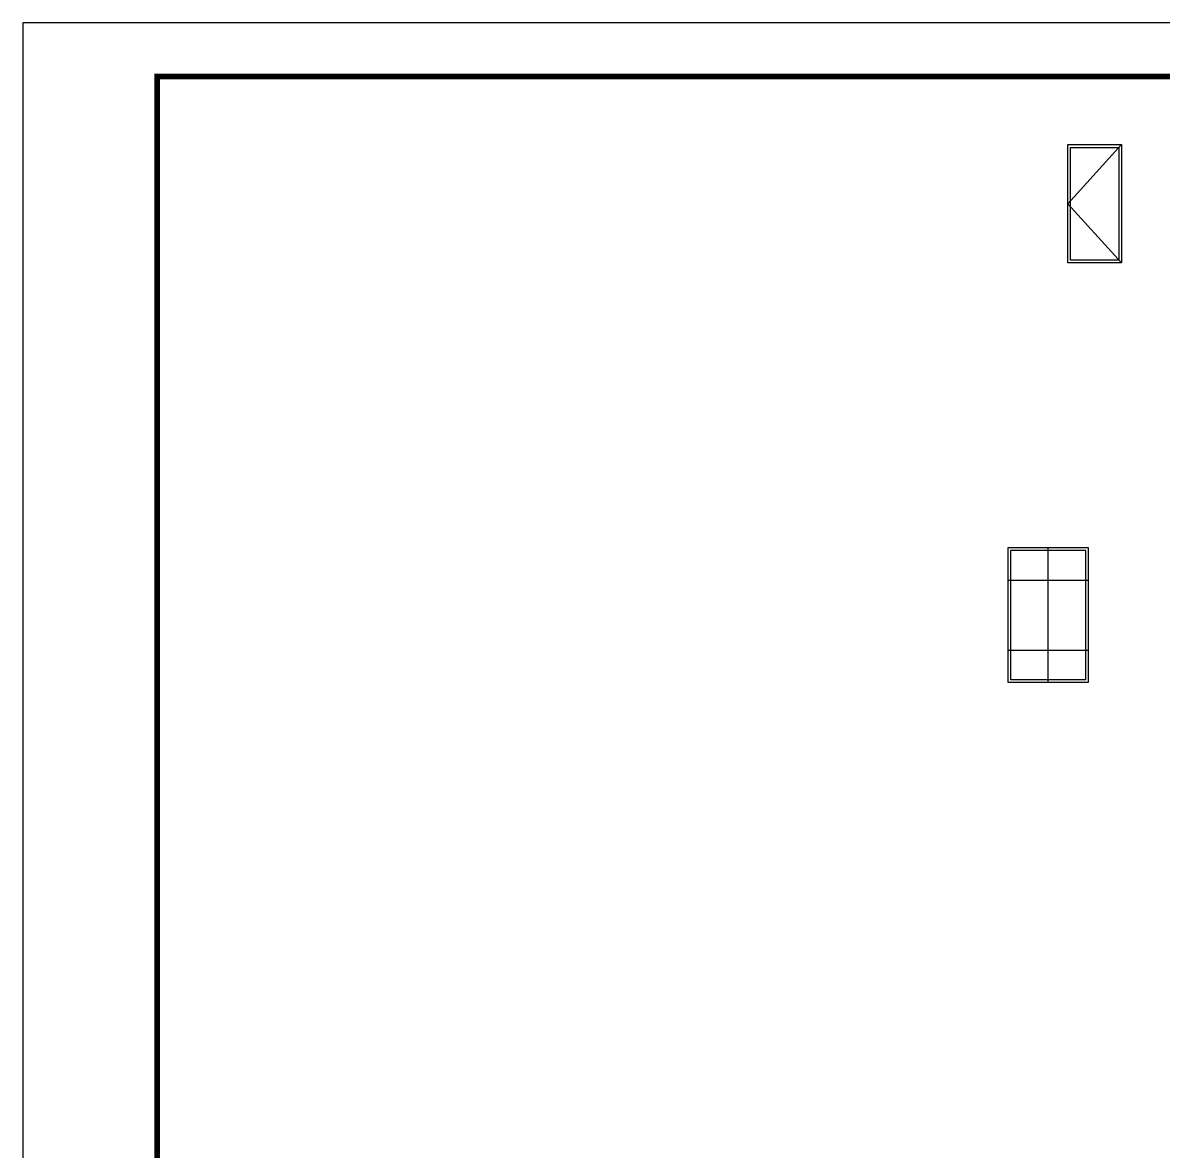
# Model space of a CAD drawing. Extents: x -695846 to 822170, y -413475 to 397179.
# Drawn here: x -329229 to -308010, y 59315 to 80315 of the extents above; entities that cross this region are included whole.
import ezdxf

# ---------------------------------------------------------------- set-up
doc = ezdxf.new("R2010")
doc.units = 0
doc.header["$LTSCALE"] = 1000
doc.header["$MEASUREMENT"] = 0
for name, color, linetype in [('A-立面门窗', 4, 'Continuous'), ('A-立面门窗开启线', 8, 'Continuous'), ('T-图框-175', 175, 'Continuous'), ('WINDOW', 4, 'Continuous')]:
    doc.layers.add(name, color=color, linetype=linetype)

msp = doc.modelspace()

# ---------------------------------------------------------------- linework, layer by layer
at = {"layer": 'A-立面门窗'}
for points in [[(-309786, 78047), (-308786, 78047), (-308786, 75847), (-309786, 75847)], [(-309736, 77997), (-308836, 77997), (-308836, 75897), (-309736, 75897)]]:
    msp.add_lwpolyline(points, close=True, dxfattribs=at)
at = {"layer": 'A-立面门窗开启线'}
msp.add_lwpolyline([(-308786, 78047), (-309786, 76947), (-308786, 75847)], dxfattribs=at)
at = {"layer": 'T-图框-175'}
msp.add_lwpolyline([(-329229, 38315), (-269829, 38315), (-269829, 80315), (-329229, 80315)], close=True, dxfattribs=at)
at = {"layer": 'T-图框-175', "const_width": 100}
msp.add_lwpolyline([(-326729, 39315), (-270829, 39315), (-270829, 79315), (-326729, 79315)], close=True, dxfattribs=at)
at = {"layer": 'WINDOW'}
for points in [[(-310900, 68042), (-309400, 68042), (-309400, 70542), (-310900, 70542)], [(-310850, 68092), (-309450, 68092), (-309450, 70492), (-310850, 70492)]]:
    msp.add_lwpolyline(points, close=True, dxfattribs=at)
for points in [[(-310150, 68042), (-310150, 70542)], [(-310900, 69942), (-309400, 69942)], [(-310900, 68642), (-309400, 68642)]]:
    msp.add_lwpolyline(points, dxfattribs=at)

doc.saveas('drawing.dxf')
